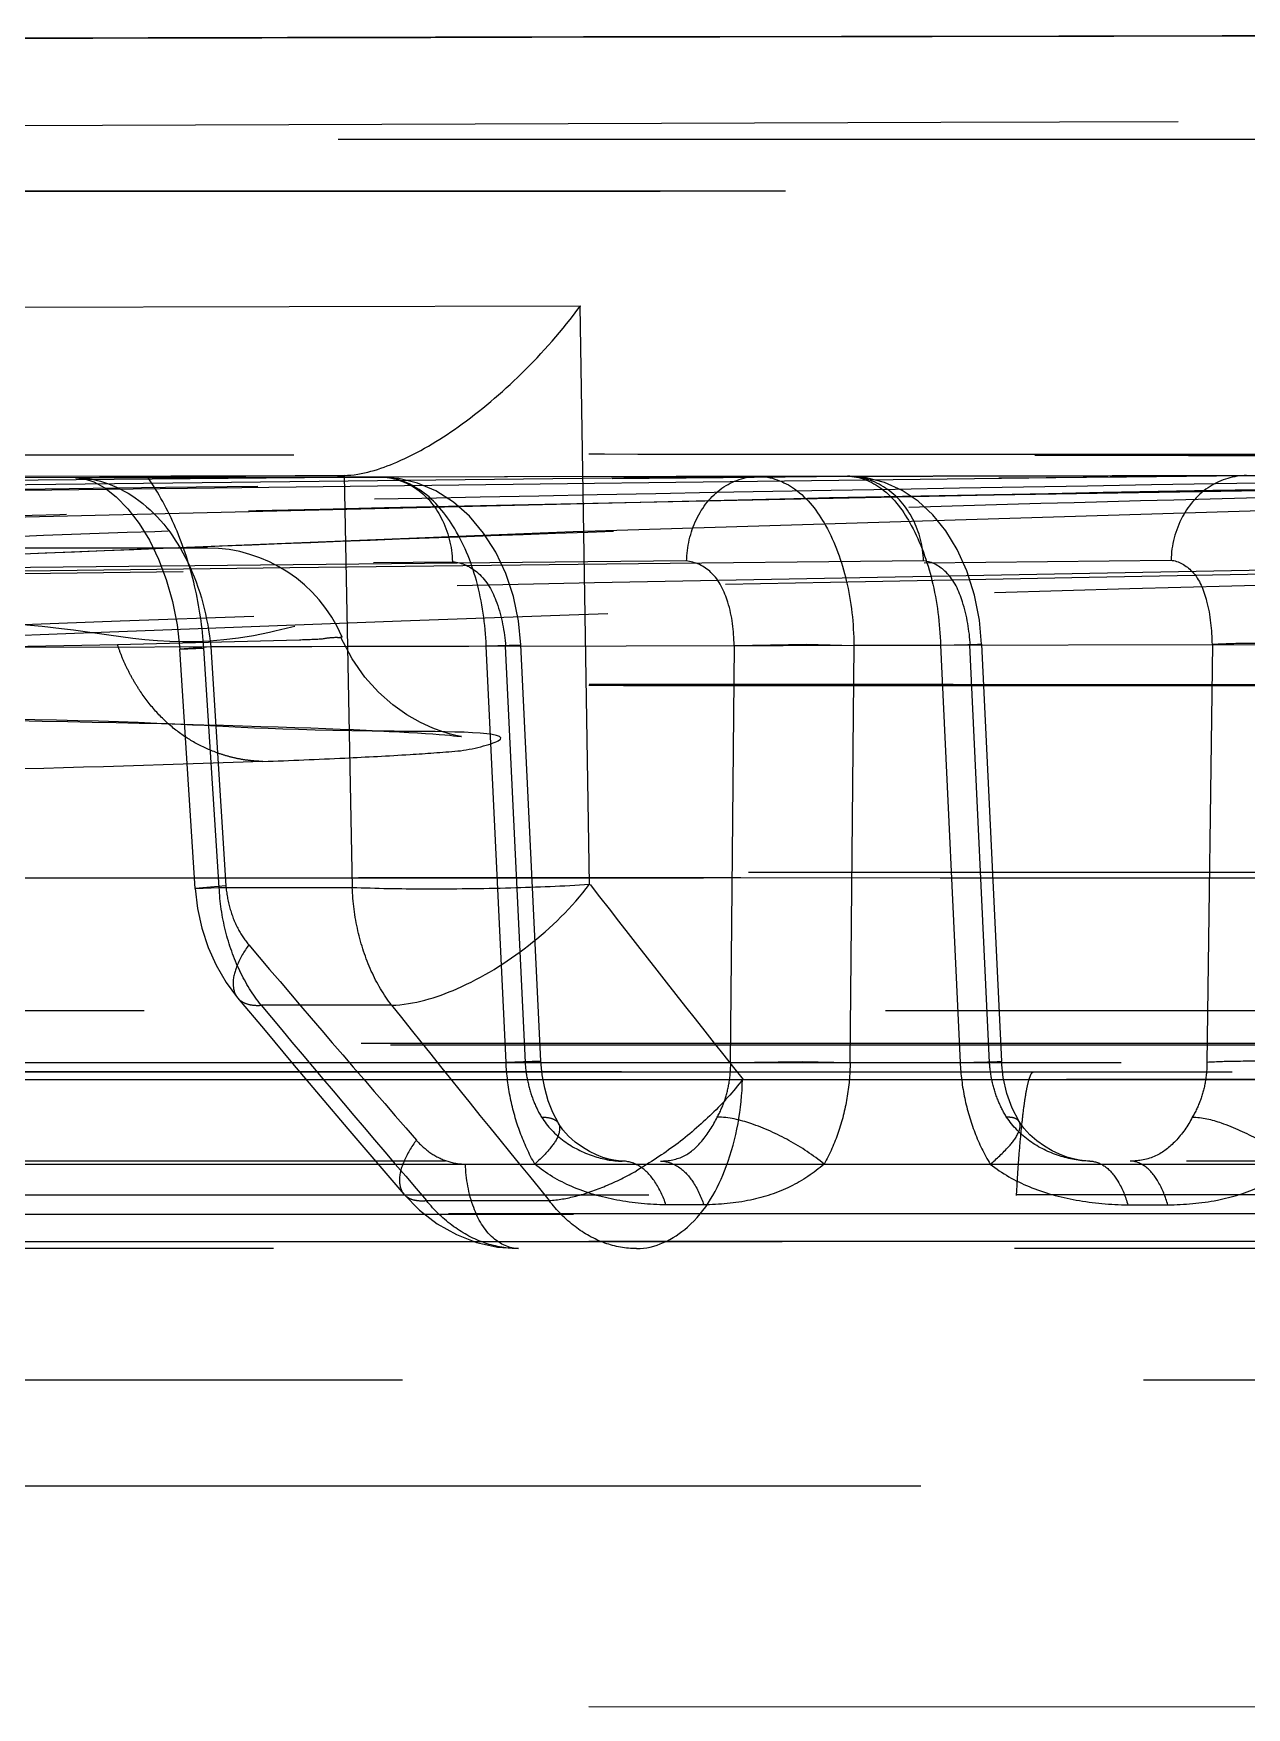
# Model space of a CAD drawing. Header units: millimetres. Extents: x 3819 to 4365, y -2661 to -1889.
# Drawn here: x 4168.331 to 4169.37, y -2173.023 to -2171.589 of the extents above; entities that cross this region are included whole.
import ezdxf

# ---------------------------------------------------------------- set-up
doc = ezdxf.new("R2010")
doc.units = ezdxf.units.MM
doc.header["$LTSCALE"] = 0.1
doc.linetypes.add('HIDDENX2', pattern=[19.05, 12.7, -6.35])
doc.layers.add('HIDDEN', color=8, linetype='HIDDENX2')

msp = doc.modelspace()

# ---------------------------------------------------------------- linework, layer by layer
at = {"layer": 'HIDDEN'}
for p, q in [((4177.4818, -2171.6795), (4166.4815, -2171.6795)), ((4176.5951, -2171.7211), (4167.1357, -2171.7243)), ((4167.5978, -2171.7242), (4176.8263, -2171.721)), ((4168.7999, -2171.8224), (4168.2824, -2171.8234)), ((4168.8071, -2172.3175), (4168.7993, -2171.8223)), ((4169.0282, -2171.968), (4168.1863, -2171.9697)), ((4168.4535, -2171.9691), (4168.1867, -2171.9697)), ((4168.2709, -2171.968), (4168.597, -2171.9673)), ((4168.4285, -2171.9685), (4168.3667, -2171.9693)), ((4168.3667, -2171.9693), (4168.628, -2171.9687)), ((4168.6283, -2171.9687), (4168.3671, -2171.9693)), ((4168.597, -2171.9673), (4168.4285, -2171.9685)), ((4168.7344, -2171.9685), (4168.4535, -2171.9691)), ((4168.597, -2171.9673), (4168.6039, -2172.3201)), ((4169.0285, -2171.968), (4168.7344, -2171.9685)), ((4168.9515, -2171.9681), (4169.8928, -2171.9667)), ((4168.48, -2172.0295), (4165.3574, -2172.0295)), ((4168.2892, -2172.1144), (4169.108, -2172.1127)), ((4168.5587, -2172.1083), (4168.4029, -2172.1124)), ((4168.4826, -2172.114), (4168.4562, -2172.1162)), ((4168.4562, -2172.1162), (4168.4767, -2172.1153)), ((4168.4693, -2172.321), (4168.4562, -2172.1162)), ((4168.4899, -2172.3201), (4168.4767, -2172.1153)), ((4168.7187, -2172.1135), (4168.4826, -2172.114)), ((4168.4826, -2172.114), (4168.4956, -2172.3188)), ((4168.7485, -2172.1126), (4168.7187, -2172.1135)), ((4168.7358, -2172.4701), (4168.7187, -2172.1135)), ((4168.735, -2172.1135), (4168.7485, -2172.1126)), ((4168.735, -2172.1135), (4168.7521, -2172.4701)), ((4168.7656, -2172.4691), (4168.7485, -2172.1125)), ((4168.9281, -2172.4701), (4168.9314, -2172.1129)), ((4168.9314, -2172.1129), (4168.993, -2172.1119)), ((4168.993, -2172.1119), (4169.0337, -2172.1129)), ((4169.0337, -2172.1129), (4169.0304, -2172.4701)), ((4169.9492, -2172.1115), (4169.0337, -2172.1129)), ((4169.108, -2172.1127), (4169.1432, -2172.1118)), ((4169.108, -2172.1127), (4169.1248, -2172.4701)), ((4169.1432, -2172.1118), (4169.1332, -2172.1127)), ((4169.15, -2172.4701), (4169.1332, -2172.1127)), ((4169.1432, -2172.1118), (4169.1601, -2172.4692)), ((4169.3409, -2172.1122), (4169.3361, -2172.4701)), ((4170.2133, -2172.3075), (4163.4197, -2172.3075)), ((4163.8248, -2172.3122), (4171.7842, -2172.3118)), ((4168.4956, -2172.3188), (4168.4694, -2172.321)), ((4168.4694, -2172.321), (4168.4899, -2172.3201)), ((4168.4899, -2172.3201), (4168.6039, -2172.3201)), ((4170.3307, -2172.426), (4165.9338, -2172.426)), ((4168.6376, -2172.4211), (4168.5259, -2172.4211)), ((4161.0166, -2172.4542), (4171.7863, -2172.4553)), ((4171.7865, -2172.454), (4163.79, -2172.4539)), ((4148.7139, -2172.4701), (4170.6678, -2172.4701)), ((4148.9427, -2172.4702), (4169.3362, -2172.4702)), ((4168.7656, -2172.4691), (4168.7358, -2172.4701)), ((4168.7521, -2172.4701), (4168.7656, -2172.4691)), ((4168.9281, -2172.4701), (4168.9895, -2172.4692)), ((4168.9895, -2172.4692), (4169.0304, -2172.4701)), ((4169.1248, -2172.4701), (4169.16, -2172.4692)), ((4169.16, -2172.4692), (4169.15, -2172.4701)), ((4195.5047, -2172.4781), (4148.4585, -2172.4781)), ((4150.9429, -2172.4782), (4187.1331, -2172.4782)), ((4168.2374, -2172.4848), (4169.596, -2172.4848)), ((4170.4858, -2172.4848), (4168.9389, -2172.4848)), ((4170.5888, -2172.5546), (4148.6996, -2172.5546)), ((4168.2703, -2172.5572), (4169.9926, -2172.5572)), ((4163.778, -2172.5851), (4169.1732, -2172.5833)), ((4168.6675, -2172.5884), (4168.7727, -2172.5884)), ((4169.1732, -2172.5833), (4171.9817, -2172.5832)), ((4171.8615, -2172.5999), (4161.9889, -2172.5999)), ((4163.7135, -2172.6), (4171.8617, -2172.6001)), ((4168.9051, -2172.5921), (4168.8727, -2172.5921)), ((4169.2685, -2172.5921), (4169.3027, -2172.5921)), ((4171.9815, -2172.6236), (4161.9873, -2172.6236)), ((4161.9874, -2172.6236), (4171.9809, -2172.6236)), ((4170.4413, -2172.6296), (4166.6545, -2172.6296)), ((4181.9819, -2172.7421), (4161.9814, -2172.7421)), ((4171.9815, -2173.0226), (4163.3776, -2173.0213))]:
    msp.add_line(p, q, dxfattribs=at)
for points in [[(4171.2115, -2171.5889), (4170.885, -2171.5891), (4170.5632, -2171.5893), (4170.2479, -2171.5896), (4169.9398, -2171.59), (4169.6398, -2171.5904), (4169.3492, -2171.5908), (4169.0694, -2171.5913), (4168.8021, -2171.5917), (4168.5484, -2171.5922), (4168.3093, -2171.5928), (4168.0856, -2171.5933), (4167.8783, -2171.5938), (4167.6881, -2171.5943), (4167.5158, -2171.5947), (4167.3621, -2171.5952), (4167.1049, -2171.5959)], [(4171.1685, -2171.589), (4170.8394, -2171.5892), (4170.5156, -2171.5894), (4170.1985, -2171.5897), (4169.8895, -2171.5901), (4169.59, -2171.5905), (4169.3008, -2171.5909), (4169.0232, -2171.5914), (4168.7582, -2171.5919), (4168.5074, -2171.5924), (4168.2716, -2171.5929), (4168.0511, -2171.5934), (4167.8464, -2171.5939), (4167.6584, -2171.5944), (4167.4881, -2171.5948)], [(4168.9511, -2171.9681), (4166.6908, -2171.9941), (4164.3111, -2172.0344), (4161.8121, -2172.0885), (4159.1938, -2172.155), (4156.4563, -2172.2319), (4153.5995, -2172.3161)], [(4169.3697, -2171.9674), (4167.613, -2171.9887), (4165.7741, -2172.0208), (4163.853, -2172.0639), (4161.8498, -2172.1176), (4159.7644, -2172.1811), (4157.5968, -2172.2533)], [(4170.2631, -2171.9663), (4169.0303, -2171.9862), (4167.7521, -2172.0164), (4166.4288, -2172.0573), (4165.0601, -2172.1095), (4163.6463, -2172.1732)], [(4170.731, -2171.9659), (4169.7672, -2171.9858), (4168.7932, -2172.0156), (4167.8091, -2172.0554), (4166.8147, -2172.1053), (4165.8101, -2172.1654), (4164.7954, -2172.2357)], [(4168.3671, -2171.9693), (4168.3745, -2171.9701), (4168.3826, -2171.9728), (4168.3918, -2171.9779), (4168.4017, -2171.9857), (4168.4116, -2171.9959), (4168.4212, -2172.0084), (4168.4301, -2172.0228), (4168.4379, -2172.0389), (4168.4446, -2172.0565), (4168.45, -2172.0753), (4168.4539, -2172.0953), (4168.4562, -2172.1162)], [(4168.7485, -2172.1125), (4168.7464, -2172.0917), (4168.742, -2172.071), (4168.7354, -2172.0513), (4168.7269, -2172.0331), (4168.7165, -2172.0166), (4168.7043, -2172.0022), (4168.6906, -2171.9901), (4168.6756, -2171.9805), (4168.6598, -2171.9738), (4168.6439, -2171.9699), (4168.6283, -2171.9687)], [(4169.893, -2171.9667), (4169.7301, -2171.9669), (4169.5691, -2171.9671), (4169.4108, -2171.9674), (4169.255, -2171.9676), (4169.1018, -2171.9679), (4168.9518, -2171.9681)], [(4169.1432, -2172.1118), (4169.1413, -2172.0913), (4169.137, -2172.0697), (4169.1305, -2172.049), (4169.1223, -2172.0308), (4169.1124, -2172.0147), (4169.1013, -2172.0009), (4169.0887, -2171.9894), (4169.075, -2171.9802), (4169.0601, -2171.9734), (4169.0444, -2171.9693), (4169.0285, -2171.968)], [(4168.3158, -2172.1772), (4168.3383, -2172.1777), (4168.3601, -2172.1781), (4168.3812, -2172.1785), (4168.4016, -2172.179), (4168.4214, -2172.1794), (4168.4405, -2172.1799), (4168.4588, -2172.1803), (4168.4766, -2172.1808), (4168.4936, -2172.1812), (4168.5099, -2172.1817), (4168.5256, -2172.1822), (4168.5405, -2172.1826), (4168.5548, -2172.1831), (4168.5684, -2172.1836), (4168.5813, -2172.1841), (4168.5935, -2172.1846), (4168.605, -2172.185), (4168.6159, -2172.1855), (4168.626, -2172.186), (4168.6355, -2172.1865), (4168.6443, -2172.1869), (4168.6525, -2172.1874), (4168.6599, -2172.1878), (4168.6668, -2172.1883), (4168.6729, -2172.1887), (4168.6784, -2172.1891), (4168.6832, -2172.1895), (4168.6874, -2172.1899), (4168.6908, -2172.1902), (4168.6936, -2172.1905), (4168.6957, -2172.1907), (4168.6971, -2172.1909), (4168.6976, -2172.191), (4168.6972, -2172.1909), (4168.6956, -2172.1906), (4168.6927, -2172.19), (4168.6881, -2172.1888), (4168.6815, -2172.1869), (4168.673, -2172.1837), (4168.6625, -2172.179), (4168.6508, -2172.1724), (4168.6387, -2172.1638), (4168.6264, -2172.1529), (4168.6148, -2172.14), (4168.6037, -2172.1244), (4168.5939, -2172.1056)], [(4168.4693, -2172.321), (4168.4713, -2172.3382), (4168.475, -2172.3552), (4168.4804, -2172.3715), (4168.4874, -2172.3869), (4168.4958, -2172.4015), (4168.5057, -2172.4148)], [(4168.5057, -2172.4147), (4168.5292, -2172.4428), (4168.5528, -2172.4709), (4168.5764, -2172.4989), (4168.6002, -2172.5269), (4168.6241, -2172.5549), (4168.648, -2172.5828)], [(4168.7806, -2172.5222), (4168.7759, -2172.5131), (4168.7719, -2172.5029), (4168.7688, -2172.4921), (4168.7667, -2172.4808), (4168.7656, -2172.4691)], [(4169.1753, -2172.5207), (4169.1693, -2172.5093), (4169.1647, -2172.4966), (4169.1615, -2172.483), (4169.1601, -2172.4692)], [(4168.8353, -2172.5546), (4168.832, -2172.5544), (4168.8281, -2172.5539), (4168.8237, -2172.553), (4168.8186, -2172.5514), (4168.8131, -2172.5493), (4168.8072, -2172.5464), (4168.8011, -2172.5428), (4168.795, -2172.5384), (4168.7893, -2172.5333), (4168.7843, -2172.5278), (4168.7806, -2172.5223)], [(4169.2358, -2172.5546), (4169.2317, -2172.5544), (4169.227, -2172.5538), (4169.2218, -2172.5527), (4169.2161, -2172.5511), (4169.21, -2172.5488), (4169.2036, -2172.5457), (4169.197, -2172.5418), (4169.1906, -2172.5373), (4169.1845, -2172.532), (4169.1793, -2172.5264), (4169.1754, -2172.5208)], [(4168.648, -2172.5828), (4168.6616, -2172.5966), (4168.6768, -2172.6082), (4168.6932, -2172.6175), (4168.7105, -2172.6242), (4168.7284, -2172.6282), (4168.7465, -2172.6296)]]:
    msp.add_lwpolyline(points, dxfattribs=at)
for centre, radius, start, end in [((4168.48, -2172.1545), 0.125, 23.2445, 90), ((4172.8017, -2369.8782), 197.8591, 90.821909, 93.490905), ((4180.1635, -2163.54), 14.3527, 217.70266, 218.55114), ((4180.3456, -2162.3587), 15.4974, 220.23733, 221.05239), ((4180.3605, -2162.5424), 15.4158, 219.85268, 220.66737), ((4179.8171, -2163.5323), 14.2825, 218.48819, 219.35068)]:
    msp.add_arc(centre, radius, start, end, dxfattribs=at)
for points, knots in [([(4167.0137, -2171.5962), (4166.9935, -2171.5963), (4166.9608, -2171.5964), (4166.917, -2171.5965), (4166.8811, -2171.5966), (4166.8673, -2171.5967), (4166.8478, -2171.5967), (4166.8618, -2171.5967), (4166.8754, -2171.5966), (4166.925, -2171.5965), (4167.0109, -2171.5962), (4167.1539, -2171.5958), (4167.342, -2171.5952), (4167.6811, -2171.5943), (4168.2029, -2171.5929), (4168.7853, -2171.5917), (4169.3171, -2171.5908), (4169.757, -2171.5902), (4170.2184, -2171.5896), (4170.8646, -2171.5891), (4171.6902, -2171.5887), (4172.5211, -2171.5888), (4173.1813, -2171.5892), (4173.6626, -2171.5896), (4174.1275, -2171.5901), (4174.7026, -2171.5909), (4175.35, -2171.5921), (4175.982, -2171.5935), (4176.3425, -2171.5944), (4176.476, -2171.5948)], [0, 0, 0, 0, 0.005823, 0.010402, 0.013726, 0.015796, 0.016608, 0.017066, 0.018803, 0.021787, 0.031398, 0.045882, 0.065227, 0.089191, 0.149773, 0.225198, 0.267685, 0.312785, 0.360042, 0.409119, 0.51084, 0.613132, 0.663784, 0.713197, 0.76066, 0.806283, 0.889497, 0.959103, 1, 1, 1, 1]), ([(4167.4877, -2171.5948), (4167.6892, -2171.5943), (4168.1481, -2171.5931), (4168.9086, -2171.5915), (4169.7982, -2171.5901), (4170.7804, -2171.5891), (4171.8127, -2171.5887), (4172.8536, -2171.5889), (4173.8566, -2171.5897), (4174.7777, -2171.591), (4175.5869, -2171.5926), (4176.2262, -2171.5941), (4176.727, -2171.5955), (4176.9484, -2171.5962), (4177.1702, -2171.5969), (4177.0002, -2171.5964), (4176.9476, -2171.5962)], [0, 0, 0, 0, 0.061828, 0.140832, 0.233385, 0.334836, 0.44226, 0.550165, 0.654318, 0.74989, 0.833348, 0.901165, 0.950069, 0.977961, 0.983845, 1, 1, 1, 1]), ([(4148.9939, -2171.9481), (4152.8245, -2171.8522), (4160.4868, -2171.7082), (4171.9822, -2171.6362), (4183.4775, -2171.7082), (4191.1398, -2171.8522), (4194.9704, -2171.9482)], [0, 0, 0, 0, 0.25, 0.5, 0.75, 1, 1, 1, 1]), ([(4168.597, -2171.9673), (4168.6125, -2171.9669), (4168.6475, -2171.9558), (4168.6983, -2171.9252), (4168.7515, -2171.8801), (4168.784, -2171.8428), (4168.7993, -2171.8223)], [0, 0, 0, 0, 0.182544, 0.420212, 0.698266, 1, 1, 1, 1]), ([(4148.2339, -2171.9467), (4148.2345, -2171.9467), (4148.237, -2171.9467), (4148.2426, -2171.9467), (4148.2518, -2171.9467), (4148.2716, -2171.9467), (4148.3055, -2171.9468), (4148.3845, -2171.9469), (4148.52, -2171.9472), (4148.6799, -2171.9475), (4148.8371, -2171.9478), (4148.9784, -2171.948), (4149.1434, -2171.9484), (4149.3463, -2171.9487), (4149.6089, -2171.949), (4149.8759, -2171.9493), (4150.1381, -2171.9495), (4150.3788, -2171.9496), (4150.6535, -2171.9497), (4151.0952, -2171.9499), (4151.7477, -2171.9501), (4152.6447, -2171.9502), (4153.6852, -2171.9502), (4154.8514, -2171.95), (4156.119, -2171.9498), (4157.9414, -2171.9496), (4159.8238, -2171.9493), (4161.7505, -2171.949), (4163.2285, -2171.9488), (4164.7182, -2171.9487), (4166.2168, -2171.9488), (4167.7232, -2171.9493), (4169.1877, -2171.95), (4170.6079, -2171.9509), (4171.5234, -2171.9513), (4171.9815, -2171.9514)], [0, 0, 0, 0, 0.000078, 0.000312, 0.000702, 0.001247, 0.002806, 0.004989, 0.011227, 0.019924, 0.025187, 0.031083, 0.037783, 0.046023, 0.056721, 0.070956, 0.07975, 0.089844, 0.10137, 0.114443, 0.145647, 0.183798, 0.227763, 0.277088, 0.331133, 0.387887, 0.507311, 0.568943, 0.631279, 0.694023, 0.75713, 0.820596, 0.884336, 0.942135, 1, 1, 1, 1]), ([(4171.9817, -2171.9504), (4171.8321, -2171.9504), (4171.5333, -2171.9504), (4171.0842, -2171.9502), (4170.6345, -2171.95), (4170.1874, -2171.9497), (4169.7472, -2171.9495), (4169.3116, -2171.9494), (4168.8705, -2171.9492), (4168.4096, -2171.9491), (4167.9145, -2171.9489), (4167.3709, -2171.9488), (4166.7653, -2171.9488), (4166.0854, -2171.9487), (4165.3203, -2171.9487), (4164.4602, -2171.9487), (4163.4977, -2171.9487), (4162.4218, -2171.9488), (4161.2203, -2171.9491), (4159.9073, -2171.9493), (4158.5615, -2171.9494), (4157.2859, -2171.9497), (4156.1528, -2171.9499), (4155.1631, -2171.95), (4154.2881, -2171.9501), (4153.5036, -2171.9501), (4152.7976, -2171.9501), (4152.1634, -2171.9501), (4151.5932, -2171.95), (4151.0779, -2171.9499), (4150.6102, -2171.9497), (4150.1889, -2171.9495), (4149.8181, -2171.9493), (4149.5002, -2171.9489), (4149.2319, -2171.9485), (4149.0685, -2171.9483), (4148.9939, -2171.9481)], [0, 0, 0, 0, 0.019536, 0.038982, 0.058621, 0.078223, 0.09732, 0.11608, 0.135062, 0.154893, 0.176221, 0.199673, 0.22584, 0.25526, 0.288397, 0.325695, 0.367502, 0.413999, 0.466116, 0.524291, 0.585359, 0.641741, 0.690769, 0.733236, 0.770895, 0.804967, 0.835605, 0.86304, 0.887734, 0.910011, 0.930285, 0.948779, 0.964986, 0.978676, 0.99027, 1, 1, 1, 1]), ([(4153.6008, -2172.3161), (4153.9433, -2172.3059), (4154.7074, -2172.2831), (4155.9325, -2172.2473), (4157.3304, -2172.2069), (4158.8733, -2172.1638), (4160.5764, -2172.1186), (4162.44, -2172.073), (4164.4665, -2172.0296), (4166.6552, -2171.9923), (4168.1682, -2171.9748), (4168.9515, -2171.9681)], [0, 0, 0, 0, 0.066948, 0.149355, 0.239448, 0.340177, 0.450927, 0.572318, 0.704391, 0.846952, 1, 1, 1, 1]), ([(4155.4965, -2172.3156), (4155.592, -2172.3117), (4155.7993, -2172.3038), (4156.1363, -2172.2919), (4156.5262, -2172.2784), (4156.9747, -2172.2634), (4157.4818, -2172.247), (4158.0431, -2172.2289), (4158.6618, -2172.208), (4159.3607, -2172.1847), (4160.1553, -2172.1604), (4161.0594, -2172.1325), (4162.07, -2172.1037), (4163.198, -2172.0733), (4164.4504, -2172.0426), (4165.8402, -2172.0131), (4167.3814, -2171.9865), (4168.461, -2171.9733), (4169.0282, -2171.968)], [0, 0, 0, 0, 0.021189, 0.04597, 0.074744, 0.107634, 0.145422, 0.187186, 0.232097, 0.282629, 0.342156, 0.408281, 0.483095, 0.566222, 0.658368, 0.760734, 0.874289, 1, 1, 1, 1]), ([(4155.8284, -2172.3154), (4155.9228, -2172.3116), (4156.1289, -2172.3163), (4156.4652, -2172.3146), (4156.8585, -2172.3023), (4157.2928, -2172.2642), (4157.7499, -2172.2486), (4158.229, -2172.2317), (4158.7552, -2172.2139), (4159.3578, -2172.1942), (4160.0443, -2172.1723), (4160.8172, -2172.1486), (4161.6859, -2172.1219), (4162.6577, -2172.0947), (4163.7421, -2172.0663), (4164.9479, -2172.0376), (4166.2881, -2172.01), (4167.7772, -2171.985), (4168.8212, -2171.9725), (4169.3702, -2171.9674)], [0, 0, 0, 0, 0.020905, 0.045625, 0.074486, 0.108011, 0.142138, 0.175725, 0.21418, 0.25873, 0.309241, 0.366286, 0.429968, 0.501698, 0.581586, 0.670189, 0.768802, 0.878424, 1, 1, 1, 1]), ([(4169.8928, -2171.9667), (4169.5999, -2171.9704), (4169.0398, -2171.979), (4168.2365, -2171.9955), (4167.5048, -2172.014), (4166.8387, -2172.0334), (4166.2315, -2172.0533), (4165.6793, -2172.0729), (4165.1762, -2172.0924), (4164.7203, -2172.1107), (4164.3105, -2172.128), (4163.9411, -2172.1452), (4163.6054, -2172.1605), (4163.3081, -2172.1734), (4163.0527, -2172.187), (4162.8328, -2172.1993), (4162.6326, -2172.2094), (4162.4468, -2172.2189), (4162.2726, -2172.228), (4162.1014, -2172.2361), (4161.9366, -2172.2421), (4161.7874, -2172.2488), (4161.662, -2172.2554), (4161.5554, -2172.2611), (4161.4617, -2172.2662), (4161.3781, -2172.2707), (4161.303, -2172.2749), (4161.2351, -2172.2787), (4161.1735, -2172.2821), (4161.1176, -2172.2852), (4161.0666, -2172.2881), (4161.0201, -2172.2908), (4160.9777, -2172.2932), (4160.939, -2172.2954), (4160.9036, -2172.2974), (4160.8712, -2172.2993), (4160.8415, -2172.301), (4160.8144, -2172.3026), (4160.7896, -2172.3041), (4160.7669, -2172.3054), (4160.7462, -2172.3067), (4160.7275, -2172.3078), (4160.7105, -2172.3088), (4160.6963, -2172.3097), (4160.6835, -2172.3107), (4160.6775, -2172.3111), (4160.6694, -2172.3122), (4160.6773, -2172.3133), (4160.6799, -2172.3132), (4160.6828, -2172.3133)], [0, 0, 0, 0, 0.095079, 0.18188, 0.260839, 0.33269, 0.398233, 0.458057, 0.512097, 0.561684, 0.60617, 0.645254, 0.68175, 0.715272, 0.741857, 0.764784, 0.786775, 0.806919, 0.825191, 0.843417, 0.862546, 0.878731, 0.891917, 0.903307, 0.913381, 0.922388, 0.930485, 0.937808, 0.944454, 0.950501, 0.956008, 0.96103, 0.965614, 0.9698, 0.973627, 0.977128, 0.980331, 0.983265, 0.98595, 0.988404, 0.990643, 0.992679, 0.994513, 0.996114, 0.997431, 0.998358, 0.998726, 0.999058, 1, 1, 1, 1]), ([(4161.0637, -2172.3131), (4161.0369, -2172.3118), (4160.9433, -2172.3076), (4161.0992, -2172.2871), (4161.2329, -2172.2857), (4161.5086, -2172.2702), (4161.8292, -2172.2592), (4162.2085, -2172.2454), (4162.6185, -2172.2309), (4162.9848, -2172.2151), (4163.3086, -2172.1943), (4163.6828, -2172.1713), (4164.1507, -2172.1528), (4164.693, -2172.1263), (4165.27, -2172.1027), (4165.9336, -2172.0761), (4166.6734, -2172.0498), (4167.4968, -2172.0237), (4168.3488, -2172.0007), (4169.2854, -2171.9805), (4169.9211, -2171.9705), (4170.2638, -2171.9663)], [0, 0, 0, 0, 0.008593, 0.014647, 0.032289, 0.064409, 0.095959, 0.137351, 0.18512, 0.227608, 0.254696, 0.289056, 0.347648, 0.404633, 0.462936, 0.532578, 0.617305, 0.700008, 0.796403, 0.890225, 1, 1, 1, 1]), ([(4170.2638, -2171.9663), (4169.9563, -2171.9701), (4169.3986, -2171.9786), (4168.5876, -2171.995), (4167.8649, -2172.0129), (4167.2116, -2172.0316), (4166.6598, -2172.0494), (4166.1984, -2172.0653), (4165.7874, -2172.0805), (4165.386, -2172.0966), (4164.9939, -2172.1122), (4164.6317, -2172.1274), (4164.3219, -2172.1437), (4164.0487, -2172.1574), (4163.807, -2172.1661), (4163.5737, -2172.1744), (4163.3487, -2172.1984), (4163.1248, -2172.2383), (4162.9151, -2172.2517), (4162.7164, -2172.2595), (4162.5171, -2172.2446), (4162.3209, -2172.2318), (4162.1529, -2172.2788), (4162.0182, -2172.2989), (4161.9118, -2172.311), (4161.8222, -2172.3194), (4161.7454, -2172.3259), (4161.6789, -2172.331), (4161.621, -2172.3352), (4161.57, -2172.3387), (4161.5248, -2172.3416), (4161.4843, -2172.3442), (4161.4477, -2172.3464), (4161.4139, -2172.3484), (4161.3822, -2172.3502), (4161.3515, -2172.3518), (4161.3207, -2172.3533), (4161.2828, -2172.355), (4161.2358, -2172.3565), (4161.1819, -2172.3582), (4161.1263, -2172.3556), (4161.0829, -2172.3593), (4161.0415, -2172.3349), (4161.0572, -2172.3128), (4161.0637, -2172.3132)], [0, 0, 0, 0, 0.099653, 0.180729, 0.262813, 0.333913, 0.39248, 0.441705, 0.483488, 0.525752, 0.571889, 0.610623, 0.6432, 0.672414, 0.699243, 0.721578, 0.748058, 0.772485, 0.795168, 0.8161, 0.836806, 0.860032, 0.879077, 0.892856, 0.904164, 0.913766, 0.922011, 0.929145, 0.935372, 0.940842, 0.945707, 0.950049, 0.953975, 0.957602, 0.961, 0.964262, 0.967576, 0.971002, 0.976556, 0.982796, 0.988557, 0.994241, 0.997885, 1, 1, 1, 1]), ([(4168.628, -2171.9687), (4167.7589, -2171.9763), (4166.0655, -2171.9968), (4163.593, -2172.0416), (4161.9896, -2172.0781), (4161.2104, -2172.0971)], [0, 0, 0, 0, 0.351464, 0.684792, 1, 1, 1, 1]), ([(4170.3506, -2171.9662), (4170.1693, -2171.9691), (4169.8217, -2171.9756), (4169.3222, -2171.9876), (4168.8649, -2172.0008), (4168.4466, -2172.0148), (4168.0638, -2172.029), (4167.7126, -2172.0435), (4167.3913, -2172.0575), (4167.0978, -2172.0714), (4166.8296, -2172.0851), (4166.5845, -2172.0977), (4166.3616, -2172.1097), (4166.1595, -2172.1218), (4165.9742, -2172.1329), (4165.8038, -2172.1423), (4165.6489, -2172.1518), (4165.5065, -2172.1611), (4165.3757, -2172.1688), (4165.2625, -2172.1774), (4165.1614, -2172.183), (4165.0665, -2172.2072), (4164.9645, -2172.2177), (4164.8649, -2172.2237), (4164.7743, -2172.23), (4164.693, -2172.235), (4164.6182, -2172.2403), (4164.542, -2172.2419), (4164.4562, -2172.2311), (4164.364, -2172.2404), (4164.2762, -2172.2595), (4164.1938, -2172.2653), (4164.1157, -2172.2719), (4164.0414, -2172.2781), (4163.9746, -2172.2834), (4163.9155, -2172.288), (4163.8626, -2172.2922), (4163.8151, -2172.2959), (4163.7722, -2172.2993), (4163.7333, -2172.3024), (4163.6979, -2172.3052), (4163.6657, -2172.3077), (4163.6363, -2172.3101), (4163.6095, -2172.3122), (4163.5851, -2172.3141), (4163.5628, -2172.3159), (4163.5424, -2172.3175), (4163.5238, -2172.3189), (4163.5067, -2172.3202), (4163.4912, -2172.3214), (4163.4769, -2172.3224), (4163.4639, -2172.3233), (4163.452, -2172.3241), (4163.4412, -2172.3247), (4163.4317, -2172.3251), (4163.4234, -2172.3249), (4163.4176, -2172.3247), (4163.4124, -2172.3215), (4163.4166, -2172.3156), (4163.4245, -2172.3133), (4163.4317, -2172.3122), (4163.4359, -2172.3123)], [0, 0, 0, 0, 0.077971, 0.149487, 0.214858, 0.274693, 0.329463, 0.379574, 0.425841, 0.467788, 0.505904, 0.541311, 0.573334, 0.601873, 0.62837, 0.65318, 0.675253, 0.695092, 0.714573, 0.731564, 0.743953, 0.75799, 0.773498, 0.787992, 0.80091, 0.812517, 0.823042, 0.833139, 0.845249, 0.860101, 0.872666, 0.883882, 0.895546, 0.906404, 0.915922, 0.924359, 0.931912, 0.938711, 0.944856, 0.950431, 0.955502, 0.960119, 0.964326, 0.968163, 0.971665, 0.974862, 0.977784, 0.980457, 0.9829, 0.985137, 0.987183, 0.989049, 0.990752, 0.992301, 0.993683, 0.994878, 0.995787, 0.996338, 0.996946, 0.998205, 1, 1, 1, 1]), ([(4170.732, -2171.9659), (4170.5391, -2171.9689), (4170.1693, -2171.9759), (4169.638, -2171.9891), (4169.152, -2172.0038), (4168.7077, -2172.0193), (4168.3012, -2172.0354), (4167.9295, -2172.0514), (4167.5899, -2172.0672), (4167.2794, -2172.0828), (4166.9952, -2172.0976), (4166.7368, -2172.1116), (4166.5047, -2172.1251), (4166.2953, -2172.1381), (4166.1018, -2172.1501), (4165.9249, -2172.1605), (4165.7711, -2172.1701), (4165.6414, -2172.1802), (4165.5273, -2172.1889), (4165.4205, -2172.1962), (4165.3202, -2172.2032), (4165.2284, -2172.2096), (4165.1447, -2172.2154), (4165.0682, -2172.2208), (4164.9964, -2172.2259), (4164.9246, -2172.2306), (4164.8497, -2172.2345), (4164.776, -2172.2376), (4164.7112, -2172.2404), (4164.6559, -2172.2442), (4164.6043, -2172.2478), (4164.5494, -2172.2518), (4164.4896, -2172.2563), (4164.4248, -2172.2611), (4164.3581, -2172.2661), (4164.2946, -2172.271), (4164.2375, -2172.2754), (4164.1871, -2172.2793), (4164.142, -2172.2828), (4164.1014, -2172.286), (4164.0648, -2172.2889), (4164.0316, -2172.2915), (4164.0014, -2172.2939), (4163.9739, -2172.2961), (4163.9489, -2172.2981), (4163.9261, -2172.3), (4163.9053, -2172.3017), (4163.8864, -2172.3032), (4163.8691, -2172.3046), (4163.8533, -2172.3059), (4163.8389, -2172.3072), (4163.8259, -2172.3079), (4163.8153, -2172.3099), (4163.8083, -2172.3085), (4163.8036, -2172.3124), (4163.8172, -2172.3109), (4163.8206, -2172.312), (4163.8248, -2172.3122)], [0, 0, 0, 0, 0.083216, 0.159495, 0.229216, 0.29294, 0.351195, 0.40467, 0.453422, 0.497788, 0.538757, 0.576165, 0.609399, 0.639009, 0.666677, 0.692995, 0.715454, 0.733113, 0.749119, 0.764801, 0.779275, 0.792469, 0.804501, 0.81546, 0.825556, 0.835534, 0.846477, 0.857898, 0.867365, 0.874439, 0.8818, 0.889683, 0.89817, 0.90767, 0.917697, 0.927027, 0.935146, 0.94238, 0.948844, 0.954663, 0.959922, 0.964692, 0.969029, 0.972977, 0.976574, 0.979851, 0.98284, 0.985571, 0.988059, 0.99032, 0.992393, 0.99429, 0.995942, 0.997036, 0.997213, 0.998187, 1, 1, 1, 1]), ([(4168.3667, -2171.9693), (4168.3859, -2171.9691), (4168.4276, -2171.9863), (4168.4681, -2172.0418), (4168.4802, -2172.0889), (4168.4826, -2172.114)], [0, 0, 0, 0, 0.288015, 0.621436, 1, 1, 1, 1]), ([(4168.4767, -2172.1153), (4168.4756, -2172.0974), (4168.4704, -2172.0621), (4168.4543, -2172.0123), (4168.4379, -2171.9822), (4168.4285, -2171.9685)], [0, 0, 0, 0, 0.345265, 0.681355, 1, 1, 1, 1]), ([(4168.7187, -2172.1135), (4168.718, -2172.0946), (4168.7129, -2172.0586), (4168.6938, -2172.0117), (4168.6655, -2171.978), (4168.6396, -2171.9686), (4168.628, -2171.9687)], [0, 0, 0, 0, 0.306536, 0.583183, 0.812127, 1, 1, 1, 1]), ([(4168.628, -2171.9687), (4168.6383, -2171.9687), (4168.6605, -2171.976), (4168.6834, -2172.0038), (4168.6893, -2172.0283), (4168.6897, -2172.0412)], [0, 0, 0, 0, 0.297578, 0.629043, 1, 1, 1, 1]), ([(4168.8904, -2172.0406), (4168.8907, -2172.0284), (4168.8961, -2172.0045), (4168.918, -2171.9761), (4168.9407, -2171.9681), (4168.9515, -2171.9681)], [0, 0, 0, 0, 0.353533, 0.686533, 1, 1, 1, 1]), ([(4168.9515, -2171.9681), (4168.9626, -2171.968), (4168.9875, -2171.9778), (4169.0131, -2172.012), (4169.0297, -2172.0587), (4169.0336, -2172.0942), (4169.0337, -2172.1129)], [0, 0, 0, 0, 0.184223, 0.411631, 0.690141, 1, 1, 1, 1]), ([(4169.0934, -2172.0405), (4169.093, -2172.0282), (4169.087, -2172.0039), (4169.0633, -2171.9756), (4169.0396, -2171.9679), (4169.0282, -2171.968)], [0, 0, 0, 0, 0.345739, 0.678467, 1, 1, 1, 1]), ([(4169.0282, -2171.968), (4169.0386, -2171.9679), (4169.0624, -2171.9783), (4169.0864, -2172.0122), (4169.1029, -2172.0586), (4169.1074, -2172.094), (4169.108, -2172.1127)], [0, 0, 0, 0, 0.175829, 0.402545, 0.684824, 1, 1, 1, 1]), ([(4169.3702, -2171.9674), (4169.3593, -2171.9674), (4169.3364, -2171.9745), (4169.3121, -2172.0022), (4169.3058, -2172.0271), (4169.3055, -2172.0399)], [0, 0, 0, 0, 0.30557, 0.636773, 1, 1, 1, 1]), ([(4153.3863, -2172.3885), (4155.1454, -2172.3338), (4158.6048, -2172.2354), (4163.7058, -2172.1059), (4167.0482, -2172.0573), (4168.69, -2172.0412)], [0, 0, 0, 0, 0.34491, 0.678234, 1, 1, 1, 1]), ([(4168.8901, -2172.0405), (4167.2447, -2172.0564), (4163.8934, -2172.1047), (4158.7769, -2172.2343), (4155.3057, -2172.3334), (4153.5401, -2172.3884)], [0, 0, 0, 0, 0.321502, 0.654851, 1, 1, 1, 1]), ([(4169.0937, -2172.0405), (4167.6446, -2172.0555), (4164.6917, -2172.1027), (4160.1814, -2172.2291), (4157.1202, -2172.3309), (4155.5624, -2172.3881)], [0, 0, 0, 0, 0.321188, 0.654512, 1, 1, 1, 1]), ([(4155.7639, -2172.388), (4157.3242, -2172.3303), (4160.3889, -2172.2277), (4164.9026, -2172.1015), (4167.8563, -2172.0547), (4169.3052, -2172.0399)], [0, 0, 0, 0, 0.345775, 0.679121, 1, 1, 1, 1]), ([(4170.1935, -2172.0387), (4169.1715, -2172.0531), (4167.1267, -2172.0981), (4164.0594, -2172.2138), (4162.0149, -2172.3231), (4160.9925, -2172.3858)], [0, 0, 0, 0, 0.332999, 0.666308, 1, 1, 1, 1]), ([(4170.4238, -2172.0388), (4169.6546, -2172.0517), (4168.1165, -2172.0945), (4165.8109, -2172.21), (4164.2758, -2172.321), (4163.5087, -2172.385)], [0, 0, 0, 0, 0.333263, 0.666545, 1, 1, 1, 1]), ([(4163.7523, -2172.3851), (4164.5196, -2172.3209), (4166.0541, -2172.2097), (4168.3569, -2172.0941), (4169.892, -2172.0514), (4170.6591, -2172.0387)], [0, 0, 0, 0, 0.333958, 0.66724, 1, 1, 1, 1]), ([(4168.69, -2172.0412), (4168.6979, -2172.0418), (4168.7155, -2172.0503), (4168.7304, -2172.0784), (4168.7343, -2172.1009), (4168.7353, -2172.1135)], [0, 0, 0, 0, 0.259481, 0.586687, 1, 1, 1, 1]), ([(4168.9311, -2172.1129), (4168.9309, -2172.1004), (4168.9283, -2172.0782), (4168.9151, -2172.0498), (4168.8978, -2172.0412), (4168.8901, -2172.0405)], [0, 0, 0, 0, 0.414929, 0.740205, 1, 1, 1, 1]), ([(4169.1336, -2172.1127), (4169.1326, -2172.1002), (4169.1291, -2172.0781), (4169.1168, -2172.0504), (4169.1008, -2172.0411), (4169.0937, -2172.0405)], [0, 0, 0, 0, 0.427601, 0.757465, 1, 1, 1, 1]), ([(4169.3052, -2172.0399), (4169.312, -2172.0405), (4169.3276, -2172.0498), (4169.3382, -2172.0778), (4169.3404, -2172.0997), (4169.3406, -2172.1121)], [0, 0, 0, 0, 0.239573, 0.566792, 1, 1, 1, 1]), ([(4167.2869, -2172.0936), (4167.4274, -2172.0937), (4167.6911, -2172.0919), (4168.0411, -2172.1012), (4168.3305, -2172.084), (4168.4771, -2172.1228), (4168.5867, -2172.0862), (4168.5949, -2172.1052)], [0, 0, 0, 0, 0.322307, 0.601082, 0.81632, 0.952536, 1, 1, 1, 1]), ([(4168.4029, -2172.1124), (4168.3208, -2172.114), (4168.1297, -2172.1165), (4167.8095, -2172.1194), (4167.4309, -2172.1216), (4167.0187, -2172.1231), (4166.7355, -2172.1234), (4166.5927, -2172.1234)], [0, 0, 0, 0, 0.135999, 0.316813, 0.530627, 0.763427, 1, 1, 1, 1]), ([(4168.5274, -2172.2123), (4168.5242, -2172.2122), (4168.5179, -2172.2118), (4168.5083, -2172.2105), (4168.4986, -2172.2083), (4168.4857, -2172.2043), (4168.4699, -2172.1973), (4168.452, -2172.1856), (4168.4359, -2172.1705), (4168.4243, -2172.1556), (4168.4163, -2172.1428), (4168.4111, -2172.1329), (4168.4065, -2172.1228), (4168.404, -2172.1159), (4168.4029, -2172.1124)], [0, 0, 0, 0, 0.05557, 0.112466, 0.170544, 0.229655, 0.350341, 0.473799, 0.60503, 0.737922, 0.804404, 0.870466, 0.935776, 1, 1, 1, 1]), ([(4168.5949, -2172.1052), (4168.5954, -2172.1064), (4168.5859, -2172.1059), (4168.5781, -2172.108), (4168.5655, -2172.108), (4168.5587, -2172.1083)], [0, 0, 0, 0, 0.106529, 0.43965, 1, 1, 1, 1]), ([(4169.4411, -2172.1122), (4169.4287, -2172.1117), (4169.4043, -2172.1111), (4169.3709, -2172.1111), (4169.3498, -2172.1116), (4169.3409, -2172.1122)], [0, 0, 0, 0, 0.369473, 0.732793, 1, 1, 1, 1]), ([(4171.9819, -2172.1477), (4171.5207, -2172.1477), (4170.5981, -2172.1473), (4169.1672, -2172.1464), (4167.6914, -2172.1461), (4166.1732, -2172.146), (4164.6619, -2172.1461), (4163.1582, -2172.1462), (4161.6655, -2172.1464), (4159.72, -2172.1467), (4157.8169, -2172.147), (4155.9706, -2172.1473), (4154.68, -2172.1475), (4153.49, -2172.1476), (4152.575, -2172.1476), (4151.9109, -2172.1476), (4151.3502, -2172.1475), (4150.7521, -2172.1474), (4150.15, -2172.1471), (4149.6857, -2172.1468), (4149.3336, -2172.1465), (4149.0674, -2172.1461), (4148.8622, -2172.1458), (4148.696, -2172.1455), (4148.5538, -2172.1452), (4148.4282, -2172.1449), (4148.3175, -2172.1447), (4148.2218, -2172.1445), (4148.1414, -2172.1444), (4148.0844, -2172.1443), (4148.047, -2172.1442), (4148.025, -2172.1441), (4148.0065, -2172.1441), (4147.9913, -2172.144), (4147.9807, -2172.144), (4147.9739, -2172.144), (4147.9699, -2172.144), (4147.9667, -2172.144), (4147.9642, -2172.144), (4147.9625, -2172.144), (4147.9616, -2172.144), (4147.9613, -2172.144)], [0, 0, 0, 0, 0.057607, 0.115228, 0.178703, 0.241924, 0.304839, 0.367458, 0.429728, 0.491263, 0.61044, 0.667409, 0.721845, 0.771629, 0.816039, 0.836117, 0.854566, 0.886075, 0.910809, 0.929771, 0.94406, 0.954784, 0.963015, 0.969685, 0.975546, 0.98077, 0.985379, 0.989366, 0.992719, 0.995425, 0.996484, 0.997396, 0.998166, 0.998796, 0.999291, 0.999489, 0.999655, 0.999788, 0.99989, 0.99996, 1, 1, 1, 1]), ([(4171.9816, -2172.1489), (4171.5209, -2172.1489), (4170.5994, -2172.1485), (4169.1703, -2172.1475), (4167.6967, -2172.1468), (4166.1813, -2172.1464), (4164.6735, -2172.1462), (4163.4723, -2172.1463), (4162.5755, -2172.1464), (4162.1787, -2172.1464), (4161.9806, -2172.1465)], [0, 0, 0, 0, 0.13821, 0.276424, 0.428685, 0.58024, 0.730988, 0.88098, 0.940568, 1, 1, 1, 1]), ([(4168.6945, -2172.2033), (4168.7063, -2172.2021), (4168.7661, -2172.1865), (4168.5546, -2172.1873), (4168.4287, -2172.1766), (4168.0972, -2172.1743), (4167.7373, -2172.1703), (4167.3063, -2172.1696), (4166.8536, -2172.1705), (4166.3995, -2172.1736), (4165.9763, -2172.1785), (4165.6151, -2172.1849), (4165.3991, -2172.1906), (4165.3064, -2172.194)], [0, 0, 0, 0, 0.01029, 0.036161, 0.095012, 0.182476, 0.292963, 0.418977, 0.552368, 0.686757, 0.812556, 0.919524, 1, 1, 1, 1]), ([(4168.5274, -2172.2123), (4168.4363, -2172.2158), (4168.2265, -2172.2213), (4167.8796, -2172.2275), (4167.4765, -2172.2321), (4167.0253, -2172.2351), (4166.5577, -2172.2359), (4166.0994, -2172.2349), (4165.7261, -2172.2309), (4165.3927, -2172.2278), (4165.2688, -2172.2187), (4165.0681, -2172.2175), (4165.1269, -2172.2038), (4165.1389, -2172.2028)], [0, 0, 0, 0, 0.079005, 0.181966, 0.300679, 0.428562, 0.572819, 0.707232, 0.821614, 0.908737, 0.9655, 0.989526, 1, 1, 1, 1]), ([(4168.5274, -2172.2123), (4168.5508, -2172.2114), (4168.5928, -2172.2097), (4168.6485, -2172.2067), (4168.6808, -2172.2045), (4168.6945, -2172.2033)], [0, 0, 0, 0, 0.420222, 0.7541, 1, 1, 1, 1]), ([(4171.7842, -2172.3125), (4171.3378, -2172.3125), (4170.4457, -2172.3124), (4168.6424, -2172.312), (4166.3818, -2172.3116), (4163.7005, -2172.3121), (4161.9302, -2172.3128), (4161.0637, -2172.3132)], [0, 0, 0, 0, 0.124907, 0.249663, 0.504611, 0.757527, 1, 1, 1, 1]), ([(4168.6039, -2172.3201), (4168.6245, -2172.321), (4168.6698, -2172.3217), (4168.7376, -2172.3208), (4168.7847, -2172.319), (4168.8071, -2172.3175)], [0, 0, 0, 0, 0.303973, 0.668837, 1, 1, 1, 1]), ([(4168.6376, -2172.4211), (4168.6569, -2172.4205), (4168.6992, -2172.4075), (4168.7571, -2172.3716), (4168.7923, -2172.3372), (4168.8072, -2172.3175)], [0, 0, 0, 0, 0.284123, 0.63547, 1, 1, 1, 1]), ([(4168.5259, -2172.4211), (4168.5187, -2172.4121), (4168.5062, -2172.3917), (4168.4941, -2172.3573), (4168.4905, -2172.3327), (4168.4899, -2172.3201)], [0, 0, 0, 0, 0.318016, 0.652897, 1, 1, 1, 1]), ([(4168.4956, -2172.3188), (4168.4962, -2172.3253), (4168.4984, -2172.3378), (4168.505, -2172.355), (4168.5116, -2172.365), (4168.5152, -2172.3693)], [0, 0, 0, 0, 0.355181, 0.69105, 1, 1, 1, 1]), ([(4168.6376, -2172.4211), (4168.6307, -2172.4121), (4168.6188, -2172.3916), (4168.6076, -2172.3572), (4168.6044, -2172.3326), (4168.6039, -2172.3201)], [0, 0, 0, 0, 0.315786, 0.651747, 1, 1, 1, 1]), ([(4168.5152, -2172.3693), (4168.5113, -2172.3749), (4168.5051, -2172.3856), (4168.5005, -2172.4016), (4168.5031, -2172.4116), (4168.5057, -2172.4147)], [0, 0, 0, 0, 0.421095, 0.749315, 1, 1, 1, 1]), ([(4168.5057, -2172.4147), (4168.507, -2172.4164), (4168.5107, -2172.4192), (4168.5178, -2172.4212), (4168.5231, -2172.4213), (4168.5259, -2172.4211)], [0, 0, 0, 0, 0.288429, 0.614738, 1, 1, 1, 1]), ([(4168.7603, -2172.5572), (4168.7554, -2172.5485), (4168.747, -2172.5302), (4168.7387, -2172.5008), (4168.7362, -2172.4804), (4168.7357, -2172.4701)], [0, 0, 0, 0, 0.326464, 0.661054, 1, 1, 1, 1]), ([(4168.752, -2172.4701), (4168.7524, -2172.4757), (4168.7539, -2172.4867), (4168.7586, -2172.5025), (4168.7633, -2172.5124), (4168.7661, -2172.517)], [0, 0, 0, 0, 0.338428, 0.673028, 1, 1, 1, 1]), ([(4168.9166, -2172.517), (4168.9192, -2172.5124), (4168.9235, -2172.5025), (4168.9274, -2172.4867), (4168.9282, -2172.4757), (4168.9282, -2172.4702)], [0, 0, 0, 0, 0.326309, 0.659632, 1, 1, 1, 1]), ([(4169.0305, -2172.4701), (4169.0304, -2172.4804), (4169.0286, -2172.5007), (4169.0212, -2172.5302), (4169.0131, -2172.5485), (4169.0083, -2172.5572)], [0, 0, 0, 0, 0.3394, 0.673716, 1, 1, 1, 1]), ([(4169.1248, -2172.4701), (4169.1253, -2172.4804), (4169.1278, -2172.5008), (4169.1365, -2172.5303), (4169.1454, -2172.5486), (4169.1506, -2172.5572)], [0, 0, 0, 0, 0.337207, 0.671528, 1, 1, 1, 1]), ([(4169.1646, -2172.517), (4169.1617, -2172.5124), (4169.1568, -2172.5026), (4169.1519, -2172.4867), (4169.1503, -2172.4757), (4169.15, -2172.4702)], [0, 0, 0, 0, 0.329058, 0.662613, 1, 1, 1, 1]), ([(4169.3362, -2172.4702), (4169.3362, -2172.4757), (4169.3353, -2172.4867), (4169.3311, -2172.5026), (4169.3265, -2172.5124), (4169.3237, -2172.517)], [0, 0, 0, 0, 0.338443, 0.672504, 1, 1, 1, 1]), ([(4169.4363, -2172.4701), (4169.424, -2172.4695), (4169.3995, -2172.4691), (4169.3661, -2172.469), (4169.345, -2172.4695), (4169.3361, -2172.4701)], [0, 0, 0, 0, 0.368868, 0.733238, 1, 1, 1, 1]), ([(4168.9383, -2172.4846), (4168.9305, -2172.4952), (4168.9122, -2172.5149), (4168.8819, -2172.5413), (4168.859, -2172.5559), (4168.8476, -2172.5628)], [0, 0, 0, 0, 0.326885, 0.66655, 1, 1, 1, 1]), ([(4168.8476, -2172.6296), (4168.8633, -2172.6296), (4168.8992, -2172.6115), (4168.9297, -2172.5559), (4168.9377, -2172.5099), (4168.9383, -2172.4846)], [0, 0, 0, 0, 0.256278, 0.589365, 1, 1, 1, 1]), ([(4169.1731, -2172.5841), (4169.1735, -2172.5763), (4169.1744, -2172.5615), (4169.176, -2172.5407), (4169.1777, -2172.5226), (4169.1795, -2172.5075), (4169.1813, -2172.4955), (4169.183, -2172.4874), (4169.1845, -2172.4826), (4169.1855, -2172.4803), (4169.1864, -2172.4788), (4169.1873, -2172.4782), (4169.1877, -2172.4782)], [0, 0, 0, 0, 0.217968, 0.411832, 0.580204, 0.721724, 0.835081, 0.919103, 0.949872, 0.973159, 0.989336, 1, 1, 1, 1]), ([(4168.7661, -2172.517), (4168.7683, -2172.5169), (4168.7723, -2172.5172), (4168.7774, -2172.5188), (4168.7799, -2172.521), (4168.7806, -2172.5223)], [0, 0, 0, 0, 0.41242, 0.736629, 1, 1, 1, 1]), ([(4168.7661, -2172.517), (4168.7712, -2172.5248), (4168.7844, -2172.5388), (4168.8091, -2172.5509), (4168.8267, -2172.5546), (4168.8351, -2172.5546)], [0, 0, 0, 0, 0.346484, 0.690295, 1, 1, 1, 1]), ([(4168.8681, -2172.5546), (4168.875, -2172.5545), (4168.889, -2172.552), (4168.9052, -2172.5368), (4168.9131, -2172.5243), (4168.9166, -2172.517)], [0, 0, 0, 0, 0.319465, 0.624206, 1, 1, 1, 1]), ([(4169.0083, -2172.5572), (4168.9989, -2172.5495), (4168.9787, -2172.5363), (4168.948, -2172.5223), (4168.9264, -2172.5168), (4168.9166, -2172.517)], [0, 0, 0, 0, 0.357915, 0.709593, 1, 1, 1, 1]), ([(4169.2356, -2172.5546), (4169.2269, -2172.5545), (4169.2088, -2172.551), (4169.1835, -2172.5388), (4169.1699, -2172.5249), (4169.1646, -2172.517)], [0, 0, 0, 0, 0.315506, 0.657037, 1, 1, 1, 1]), ([(4169.1753, -2172.5208), (4169.1748, -2172.5199), (4169.173, -2172.5183), (4169.1692, -2172.5171), (4169.1663, -2172.517), (4169.1646, -2172.517)], [0, 0, 0, 0, 0.261279, 0.583995, 1, 1, 1, 1]), ([(4169.3237, -2172.517), (4169.3199, -2172.5244), (4169.311, -2172.5372), (4169.2928, -2172.552), (4169.2779, -2172.5546), (4169.2705, -2172.5546)], [0, 0, 0, 0, 0.366658, 0.675492, 1, 1, 1, 1]), ([(4169.3237, -2172.517), (4169.3321, -2172.5168), (4169.3518, -2172.5222), (4169.3817, -2172.5359), (4169.4024, -2172.5492), (4169.4127, -2172.5572)], [0, 0, 0, 0, 0.255672, 0.604784, 1, 1, 1, 1]), ([(4168.7806, -2172.5223), (4168.782, -2172.5247), (4168.7813, -2172.5333), (4168.7731, -2172.5448), (4168.7652, -2172.5529), (4168.7603, -2172.5572)], [0, 0, 0, 0, 0.204366, 0.539304, 1, 1, 1, 1]), ([(4169.1506, -2172.5572), (4169.1562, -2172.5526), (4169.1652, -2172.544), (4169.1747, -2172.5325), (4169.1769, -2172.5233), (4169.1753, -2172.5208)], [0, 0, 0, 0, 0.474213, 0.80442, 1, 1, 1, 1]), ([(4168.6588, -2172.5366), (4168.6547, -2172.5424), (4168.6481, -2172.5533), (4168.643, -2172.5695), (4168.6454, -2172.5797), (4168.648, -2172.5828)], [0, 0, 0, 0, 0.426914, 0.756048, 1, 1, 1, 1]), ([(4168.6588, -2172.5366), (4168.6625, -2172.5408), (4168.6707, -2172.5482), (4168.6853, -2172.5555), (4168.6958, -2172.5572), (4168.701, -2172.5572)], [0, 0, 0, 0, 0.347219, 0.679048, 1, 1, 1, 1]), ([(4168.7465, -2172.6296), (4168.7386, -2172.6296), (4168.7206, -2172.6206), (4168.7053, -2172.5928), (4168.7013, -2172.5698), (4168.701, -2172.5572)], [0, 0, 0, 0, 0.256235, 0.589684, 1, 1, 1, 1]), ([(4168.8727, -2172.5921), (4168.8586, -2172.5919), (4168.831, -2172.5894), (4168.7925, -2172.5784), (4168.7698, -2172.5652), (4168.7603, -2172.5572)], [0, 0, 0, 0, 0.352986, 0.689795, 1, 1, 1, 1]), ([(4168.8727, -2172.5921), (4168.8704, -2172.5851), (4168.8647, -2172.5727), (4168.8519, -2172.5585), (4168.8404, -2172.5546), (4168.8352, -2172.5546)], [0, 0, 0, 0, 0.392561, 0.720644, 1, 1, 1, 1]), ([(4168.868, -2172.5546), (4168.8731, -2172.5546), (4168.8843, -2172.5584), (4168.8971, -2172.5725), (4168.9027, -2172.585), (4168.9051, -2172.5921)], [0, 0, 0, 0, 0.272354, 0.599046, 1, 1, 1, 1]), ([(4169.0083, -2172.5572), (4168.9995, -2172.5647), (4168.9796, -2172.5781), (4168.944, -2172.5897), (4168.9185, -2172.5919), (4168.9051, -2172.5921)], [0, 0, 0, 0, 0.313218, 0.63784, 1, 1, 1, 1]), ([(4169.1506, -2172.5572), (4169.1606, -2172.5652), (4169.1844, -2172.5784), (4169.2248, -2172.5894), (4169.2537, -2172.5919), (4169.2685, -2172.5921)], [0, 0, 0, 0, 0.307386, 0.643806, 1, 1, 1, 1]), ([(4169.2358, -2172.5546), (4169.2403, -2172.5546), (4169.2506, -2172.5587), (4169.2616, -2172.5728), (4169.2665, -2172.5851), (4169.2685, -2172.5921)], [0, 0, 0, 0, 0.257619, 0.584077, 1, 1, 1, 1]), ([(4169.3027, -2172.5921), (4169.3007, -2172.5852), (4169.296, -2172.5731), (4169.2852, -2172.5589), (4169.275, -2172.5546), (4169.2704, -2172.5546)], [0, 0, 0, 0, 0.410128, 0.738357, 1, 1, 1, 1]), ([(4169.3027, -2172.5921), (4169.3169, -2172.5919), (4169.344, -2172.5897), (4169.3819, -2172.5782), (4169.4032, -2172.5648), (4169.4127, -2172.5572)], [0, 0, 0, 0, 0.363229, 0.689495, 1, 1, 1, 1]), ([(4168.7727, -2172.5884), (4168.7804, -2172.5879), (4168.7969, -2172.5849), (4168.822, -2172.5761), (4168.839, -2172.5677), (4168.8476, -2172.5628)], [0, 0, 0, 0, 0.289372, 0.62764, 1, 1, 1, 1]), ([(4168.648, -2172.5828), (4168.6493, -2172.5843), (4168.6529, -2172.587), (4168.6598, -2172.5887), (4168.6648, -2172.5886), (4168.6675, -2172.5884)], [0, 0, 0, 0, 0.285664, 0.61163, 1, 1, 1, 1]), ([(4168.7465, -2172.6296), (4168.7368, -2172.6296), (4168.7169, -2172.6262), (4168.6895, -2172.6115), (4168.6743, -2172.5968), (4168.6675, -2172.5884)], [0, 0, 0, 0, 0.31671, 0.646239, 1, 1, 1, 1]), ([(4168.8476, -2172.6296), (4168.8383, -2172.6296), (4168.8193, -2172.6261), (4168.7933, -2172.6114), (4168.7791, -2172.5967), (4168.7727, -2172.5884)], [0, 0, 0, 0, 0.313319, 0.643141, 1, 1, 1, 1]), ([(4170.996, -2172.8358), (4170.7515, -2172.8357), (4170.2628, -2172.8349), (4169.5302, -2172.8335), (4168.7988, -2172.8329), (4168.3117, -2172.833), (4168.0685, -2172.833)], [0, 0, 0, 0, 0.250532, 0.500868, 0.750713, 1, 1, 1, 1])]:
    msp.add_open_spline(points, degree=3, knots=knots, dxfattribs=at)

doc.saveas('drawing.dxf')
